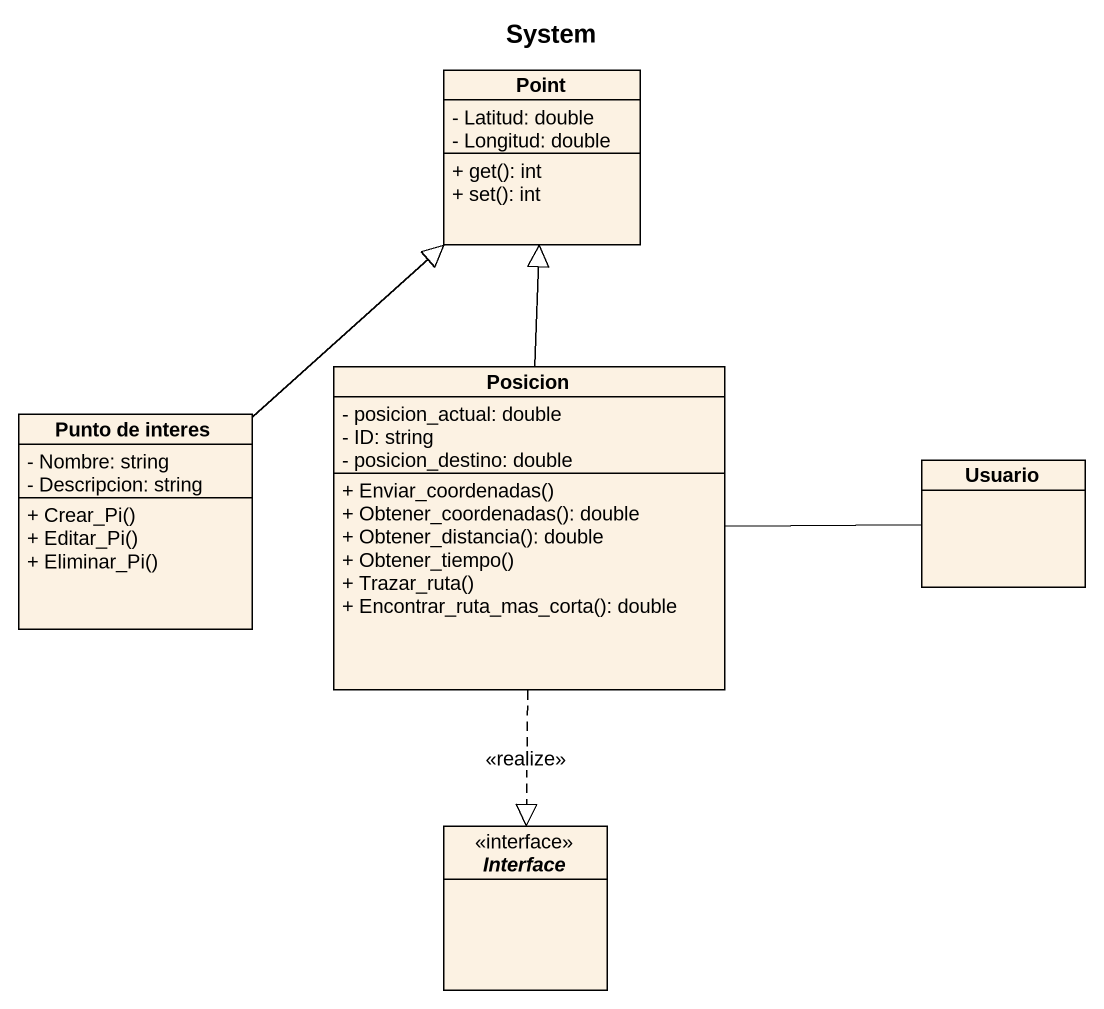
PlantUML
@startuml
title System
hide circle
hide empty members
skinparam classAttributeIconSize 0
class Point {
  - Latitud: double
  - Longitud: double
  + get(): int
  + set(): int
}
class "Punto de interes" as Punto_de_interes {
  - Nombre: string
  - Descripcion: string
  + Crear_Pi()
  + Editar_Pi()
  + Eliminar_Pi()
}
class Posicion {
  - posicion_actual: double
  - ID: string
  - posicion_destino: double
  + Enviar_coordenadas()
  + Obtener_coordenadas(): double
  + Obtener_distancia(): double
  + Obtener_tiempo()
  + Trazar_ruta()
  + Encontrar_ruta_mas_corta(): double
}
class Usuario
interface "Interface" as Interface_ <<interface>>
Punto_de_interes -up-|> Point
Posicion -up-|> Point
Posicion -right- Usuario
Posicion ..|> Interface_ : <<realize>>
@enduml
